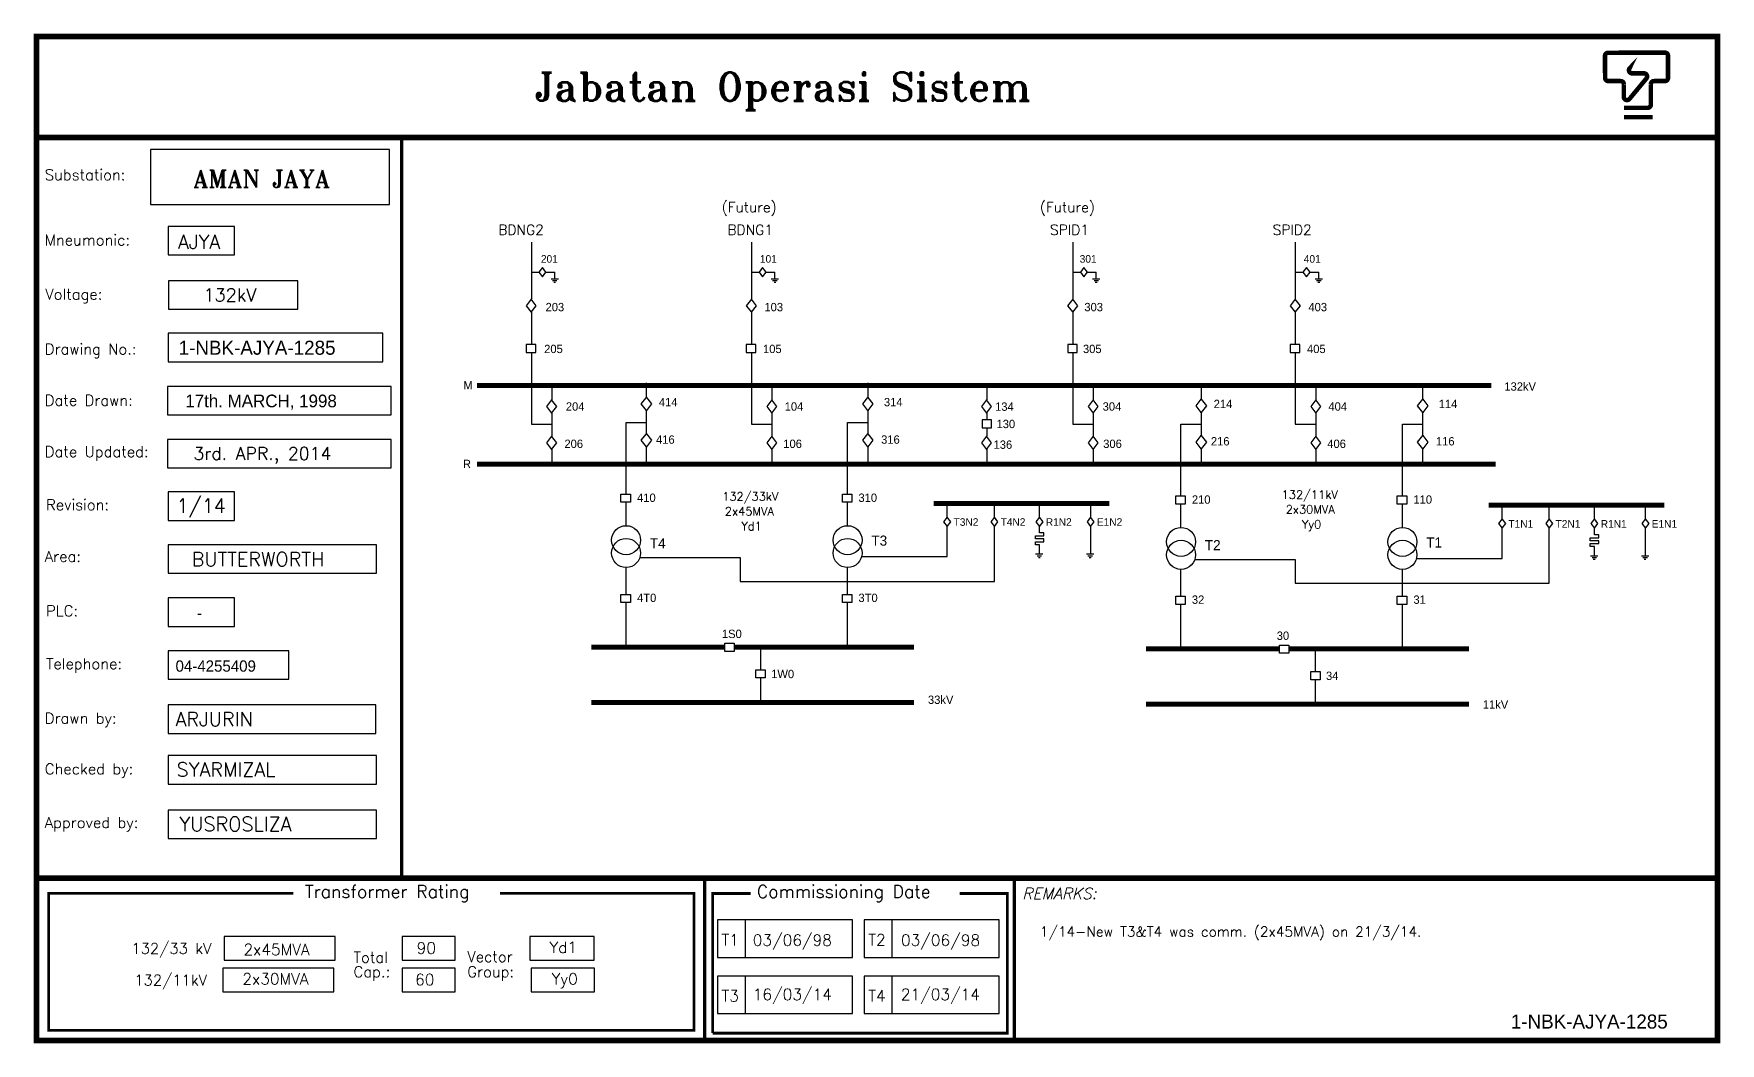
# Model space of a CAD drawing. Extents: x 0.2 to 25.8, y -0.8 to 8.
# Drawn here: x 0.21 to 12.19, y 0.19 to 7.37 of the extents above; entities that cross this region are included whole.
import ezdxf

# ---------------------------------------------------------------- set-up
doc = ezdxf.new("R2010")
doc.units = 0
doc.header["$MEASUREMENT"] = 0
doc.layers.get('0').update_dxf_attribs({"linetype": 'CONTINUOUS'})
doc.layers.add('AHTM', color=7, linetype='CONTINUOUS')
doc.styles.add('ITALICT', font='italict')
doc.styles.add('ROMANS', font='romans')
doc.styles.add('ROMANT', font='romant')

msp = doc.modelspace()

# ---------------------------------------------------------------- linework, layer by layer
at = {"color": 1}
for p, q in [((5.371, 3.009), (5.371, 2.848)), ((5.371, 2.79), (5.371, 2.622))]:
    msp.add_line(p, q, dxfattribs=at)
at = {"color": 2}
for p, q in [((9.313, 2.996), (9.313, 2.835)), ((9.313, 2.777), (9.313, 2.609))]:
    msp.add_line(p, q, dxfattribs=at)
at = {"color": 4}
for p, q in [((5.264, 1.071), (5.264, 0.804)), ((6.306, 1.071), (6.306, 0.804)), ((5.264, 0.672), (5.264, 0.405)), ((6.306, 0.672), (6.306, 0.405))]:
    msp.add_line(p, q, dxfattribs=at)
at = {"color": 93, "const_width": 0.04}
msp.add_lwpolyline([(0.228, 7.345), (12.171, 7.345), (12.171, 0.215), (0.228, 0.215)], close=True, dxfattribs=at)
at = {"color": 1, "const_width": 0.032}
msp.add_lwpolyline([(11.546, 7.119, 0.606874), (11.565, 7.084), (11.649, 7.084, -0.634847), (11.666, 7.047), (11.546, 6.902, -0.69905), (11.506, 6.916), (11.506, 7.007, 0.411451), (11.483, 7.029), (11.395, 7.029, -0.412438), (11.373, 7.051), (11.372, 7.207, -0.415195), (11.394, 7.23), (11.798, 7.231, -0.415009), (11.82, 7.209), (11.82, 7.051, -0.414214), (11.798, 7.029), (11.721, 7.029, 0.414214), (11.698, 7.007), (11.698, 6.862, -0.414214), (11.676, 6.839), (11.506, 6.839)], format="xyb", dxfattribs=at)
msp.add_lwpolyline([(11.506, 6.773), (11.71, 6.773)], dxfattribs=at)
at = {"color": 253, "const_width": 0.04}
for points in [[(0.228, 6.628), (12.171, 6.628)], [(0.228, 1.367), (12.171, 1.367)]]:
    msp.add_lwpolyline(points, dxfattribs=at)
at = {"color": 30, "const_width": 0.025}
for points in [[(2.823, 6.628), (2.823, 1.367)], [(4.975, 1.367), (4.975, 0.215)], [(7.176, 1.367), (7.176, 0.215)]]:
    msp.add_lwpolyline(points, dxfattribs=at)
at = {"color": 60}
for points in [[(2.735, 6.543), (1.038, 6.543), (1.038, 6.153), (2.735, 6.153)], [(1.163, 5.794), (1.635, 5.794), (1.635, 5.997), (1.163, 5.997)], [(1.163, 5.035), (2.689, 5.035), (2.689, 5.238), (1.163, 5.238)], [(1.16, 4.658), (2.747, 4.658), (2.747, 4.86), (1.16, 4.86)], [(1.16, 4.282), (2.747, 4.282), (2.747, 4.484), (1.16, 4.484)], [(1.163, 3.909), (1.635, 3.909), (1.635, 4.111), (1.163, 4.111)], [(2.644, 3.736), (1.163, 3.736), (1.163, 3.534), (2.644, 3.534)], [(1.163, 3.156), (1.635, 3.156), (1.635, 3.359), (1.163, 3.359)], [(1.163, 2.78), (2.02, 2.78), (2.02, 2.982), (1.163, 2.982)], [(2.64, 2.598), (1.163, 2.598), (1.163, 2.396), (2.64, 2.396)], [(2.644, 2.239), (1.163, 2.239), (1.163, 2.036), (2.644, 2.036)], [(2.644, 1.851), (1.163, 1.851), (1.163, 1.649), (2.644, 1.649)]]:
    msp.add_lwpolyline(points, close=True, dxfattribs=at)
msp.add_lwpolyline([(2.085, 5.61), (1.165, 5.61), (1.165, 5.408), (2.085, 5.408), (2.085, 5.61)], dxfattribs=at)
at = {"color": 140, "const_width": 0.02}
msp.add_lwpolyline([(2.054, 1.26), (0.314, 1.26), (0.314, 0.286), (4.9, 0.286), (4.9, 1.26), (3.521, 1.26)], dxfattribs=at)
at = {"color": 31, "const_width": 0.02}
for points in [[(5.032, 0.267), (5.032, 1.259), (5.302, 1.259)], [(6.787, 1.259), (7.126, 1.259), (7.126, 0.267), (5.032, 0.267)]]:
    msp.add_lwpolyline(points, dxfattribs=at)
at = {"color": 4}
for points in [[(6.025, 1.071), (5.067, 1.071), (5.067, 0.804), (6.025, 0.804)], [(7.067, 1.071), (6.109, 1.071), (6.109, 0.804), (7.067, 0.804)], [(2.35, 0.954), (1.561, 0.954), (1.561, 0.785), (2.35, 0.785)], [(3.202, 0.954), (2.827, 0.954), (2.827, 0.785), (3.202, 0.785)], [(4.19, 0.954), (3.732, 0.954), (3.732, 0.785), (4.19, 0.785)], [(2.341, 0.727), (1.553, 0.727), (1.553, 0.559), (2.341, 0.559)], [(3.202, 0.727), (2.827, 0.727), (2.827, 0.559), (3.202, 0.559)], [(4.192, 0.727), (3.743, 0.727), (3.743, 0.559), (4.192, 0.559)], [(6.025, 0.672), (5.067, 0.672), (5.067, 0.405), (6.025, 0.405)], [(7.067, 0.672), (6.109, 0.672), (6.109, 0.405), (7.067, 0.405)]]:
    msp.add_lwpolyline(points, close=True, dxfattribs=at)
at = {"color": 1}
msp.add_solid([(11.603, 7.201), (11.533, 7.128), (11.603, 7.201), (11.559, 7.11)], dxfattribs=at)
at = {"layer": 'AHTM', "color": 3}
for p, q in [((3.744, 5.885), (3.744, 5.48)), ((5.308, 5.885), (5.308, 5.48)), ((7.591, 5.885), (7.591, 5.48)), ((9.172, 5.885), (9.172, 5.48)), ((3.744, 5.671), (3.798, 5.671)), ((3.848, 5.671), (3.91, 5.671)), ((3.91, 5.625), (3.91, 5.671)), ((5.308, 5.671), (5.362, 5.671)), ((5.412, 5.671), (5.474, 5.671)), ((5.474, 5.625), (5.474, 5.671)), ((7.591, 5.671), (7.645, 5.671)), ((7.695, 5.671), (7.758, 5.671)), ((7.758, 5.625), (7.758, 5.671)), ((9.172, 5.671), (9.226, 5.671)), ((9.276, 5.671), (9.339, 5.671)), ((9.339, 5.625), (9.339, 5.671)), ((3.744, 5.388), (3.744, 5.158)), ((5.308, 5.388), (5.308, 5.158)), ((7.591, 5.388), (7.591, 5.158)), ((9.172, 5.388), (9.172, 5.158)), ((3.889, 4.869), (3.889, 4.764)), ((4.562, 4.782), (4.562, 4.885)), ((5.453, 4.869), (5.453, 4.764)), ((6.136, 4.782), (6.136, 4.885)), ((6.979, 4.869), (6.979, 4.764)), ((7.736, 4.869), (7.736, 4.764)), ((8.505, 4.769), (8.505, 4.872)), ((9.318, 4.869), (9.318, 4.764)), ((10.078, 4.769), (10.078, 4.872)), ((4.562, 4.523), (4.562, 4.69)), ((6.136, 4.523), (6.136, 4.69)), ((8.505, 4.511), (8.505, 4.677)), ((10.078, 4.511), (10.078, 4.677)), ((3.889, 4.672), (3.889, 4.506)), ((5.453, 4.672), (5.453, 4.506)), ((6.979, 4.672), (6.979, 4.624)), ((6.979, 4.566), (6.979, 4.506)), ((7.736, 4.672), (7.736, 4.506)), ((9.318, 4.672), (9.318, 4.506)), ((3.889, 4.414), (3.889, 4.31)), ((4.562, 4.326), (4.562, 4.432)), ((5.453, 4.414), (5.453, 4.31)), ((6.136, 4.326), (6.136, 4.432)), ((6.979, 4.414), (6.979, 4.31)), ((7.736, 4.414), (7.736, 4.31)), ((8.505, 4.314), (8.505, 4.419)), ((9.318, 4.414), (9.318, 4.31)), ((10.078, 4.314), (10.078, 4.419)), ((4.417, 3.872), (4.417, 4.038)), ((5.99, 3.872), (5.99, 4.038)), ((8.359, 3.86), (8.359, 4.025)), ((9.933, 3.86), (9.933, 4.025))]:
    msp.add_line(p, q, dxfattribs=at)
at = {"layer": 'AHTM', "color": 7}
for p, q in [((3.884, 5.625), (3.936, 5.625)), ((3.894, 5.612), (3.926, 5.612)), ((3.904, 5.6), (3.916, 5.6)), ((5.448, 5.625), (5.5, 5.625)), ((5.458, 5.612), (5.49, 5.612)), ((5.468, 5.6), (5.481, 5.6)), ((7.732, 5.625), (7.784, 5.625)), ((7.742, 5.612), (7.774, 5.612)), ((7.751, 5.6), (7.764, 5.6)), ((9.313, 5.625), (9.365, 5.625)), ((9.323, 5.612), (9.355, 5.612)), ((9.333, 5.6), (9.345, 5.6)), ((7.327, 3.671), (7.379, 3.671)), ((7.337, 3.658), (7.369, 3.658)), ((7.347, 3.646), (7.36, 3.646)), ((7.688, 3.671), (7.74, 3.671)), ((7.698, 3.658), (7.731, 3.658)), ((7.708, 3.646), (7.721, 3.646)), ((11.27, 3.658), (11.322, 3.658)), ((11.28, 3.646), (11.312, 3.646)), ((11.289, 3.633), (11.302, 3.633)), ((11.631, 3.658), (11.683, 3.658)), ((11.641, 3.646), (11.673, 3.646)), ((11.651, 3.633), (11.663, 3.633))]:
    msp.add_line(p, q, dxfattribs=at)
at = {"layer": 'AHTM', "color": 1}
for p, q in [((6.699, 3.931), (6.699, 4.029)), ((7.034, 3.931), (7.034, 4.029)), ((7.355, 3.931), (7.355, 4.029)), ((7.718, 3.931), (7.718, 4.029)), ((7.718, 3.671), (7.718, 3.866)), ((4.417, 3.383), (4.417, 3.573)), ((5.99, 3.383), (5.99, 3.573)), ((4.417, 3.009), (4.417, 3.325)), ((5.99, 3.009), (5.99, 3.325))]:
    msp.add_line(p, q, dxfattribs=at)
at = {"layer": 'AHTM', "color": 2}
for p, q in [((10.642, 3.918), (10.642, 4.017)), ((10.976, 3.918), (10.976, 4.017)), ((11.297, 3.918), (11.297, 4.017)), ((11.66, 3.918), (11.66, 4.017)), ((11.66, 3.658), (11.66, 3.854)), ((8.359, 3.37), (8.359, 3.561)), ((9.933, 3.37), (9.933, 3.561)), ((8.359, 2.996), (8.359, 3.312)), ((9.933, 2.996), (9.933, 3.312))]:
    msp.add_line(p, q, dxfattribs=at)
at = {"layer": 'AHTM', "color": 3}
for points in [[(3.823, 5.639), (3.848, 5.672), (3.823, 5.705), (3.797, 5.672)], [(5.387, 5.639), (5.412, 5.672), (5.387, 5.705), (5.362, 5.672)], [(7.67, 5.639), (7.696, 5.672), (7.67, 5.705), (7.645, 5.672)], [(9.251, 5.639), (9.277, 5.672), (9.251, 5.705), (9.226, 5.672)], [(3.743, 5.387), (3.779, 5.433), (3.743, 5.48), (3.707, 5.433)], [(5.307, 5.387), (5.344, 5.433), (5.307, 5.48), (5.271, 5.433)], [(7.59, 5.387), (7.627, 5.433), (7.59, 5.48), (7.554, 5.433)], [(9.172, 5.387), (9.208, 5.433), (9.172, 5.48), (9.135, 5.433)], [(3.775, 5.158), (3.707, 5.158), (3.707, 5.1), (3.775, 5.1)], [(5.339, 5.158), (5.271, 5.158), (5.271, 5.1), (5.339, 5.1)], [(7.622, 5.158), (7.555, 5.158), (7.555, 5.1), (7.622, 5.1)], [(9.203, 5.158), (9.136, 5.158), (9.136, 5.1), (9.203, 5.1)], [(3.888, 4.671), (3.925, 4.717), (3.888, 4.765), (3.852, 4.717)], [(4.562, 4.782), (4.598, 4.736), (4.562, 4.689), (4.525, 4.736)], [(5.452, 4.671), (5.489, 4.717), (5.452, 4.765), (5.416, 4.717)], [(6.135, 4.782), (6.171, 4.736), (6.135, 4.689), (6.099, 4.736)], [(6.978, 4.671), (7.014, 4.717), (6.978, 4.765), (6.942, 4.717)], [(7.736, 4.671), (7.772, 4.717), (7.736, 4.765), (7.699, 4.717)], [(8.504, 4.77), (8.54, 4.723), (8.504, 4.676), (8.468, 4.723)], [(9.317, 4.671), (9.353, 4.717), (9.317, 4.765), (9.281, 4.717)], [(10.077, 4.77), (10.114, 4.723), (10.077, 4.676), (10.041, 4.723)], [(7.014, 4.624), (6.947, 4.624), (6.947, 4.566), (7.014, 4.566)], [(3.888, 4.413), (3.925, 4.459), (3.888, 4.506), (3.852, 4.459)], [(4.562, 4.524), (4.598, 4.478), (4.562, 4.431), (4.525, 4.478)], [(5.452, 4.413), (5.489, 4.459), (5.452, 4.506), (5.416, 4.459)], [(6.135, 4.524), (6.171, 4.478), (6.135, 4.431), (6.099, 4.478)], [(6.978, 4.413), (7.014, 4.459), (6.978, 4.506), (6.942, 4.459)], [(7.736, 4.413), (7.772, 4.459), (7.736, 4.506), (7.699, 4.459)], [(8.504, 4.512), (8.54, 4.465), (8.504, 4.418), (8.468, 4.465)], [(9.317, 4.413), (9.353, 4.459), (9.317, 4.506), (9.281, 4.459)], [(10.077, 4.512), (10.114, 4.465), (10.077, 4.418), (10.041, 4.465)], [(4.448, 4.038), (4.38, 4.038), (4.38, 4.096), (4.448, 4.096)], [(6.021, 4.038), (5.954, 4.038), (5.954, 4.096), (6.021, 4.096)], [(8.39, 4.025), (8.323, 4.025), (8.323, 4.083), (8.39, 4.083)], [(9.964, 4.025), (9.896, 4.025), (9.896, 4.083), (9.964, 4.083)]]:
    msp.add_lwpolyline(points, close=True, dxfattribs=at)
for points in [[(3.744, 5.1), (3.744, 4.591), (3.889, 4.591)], [(5.308, 5.1), (5.308, 4.591), (5.453, 4.591)], [(7.591, 5.1), (7.591, 4.591), (7.736, 4.591)], [(9.172, 5.1), (9.172, 4.591), (9.318, 4.591)], [(4.417, 4.096), (4.417, 4.605), (4.562, 4.605)], [(5.99, 4.096), (5.99, 4.605), (6.136, 4.605)], [(8.359, 4.083), (8.359, 4.592), (8.505, 4.592)], [(9.933, 4.083), (9.933, 4.592), (10.078, 4.592)]]:
    msp.add_lwpolyline(points, dxfattribs=at)
at = {"layer": 'AHTM', "color": 3, "const_width": 0.0359}
for points in [[(10.565, 4.866), (3.358, 4.866)], [(10.596, 4.308), (3.358, 4.308)]]:
    msp.add_lwpolyline(points, dxfattribs=at)
at = {"layer": 'AHTM', "color": 1, "const_width": 0.0359}
for points in [[(7.851, 4.029), (6.603, 4.029)], [(5.118, 3.009), (4.169, 3.009)], [(6.463, 3.009), (5.185, 3.009)], [(6.463, 2.616), (4.169, 2.616)]]:
    msp.add_lwpolyline(points, dxfattribs=at)
at = {"layer": 'AHTM', "color": 2, "const_width": 0.0359}
for points in [[(11.794, 4.017), (10.545, 4.017)], [(9.06, 2.996), (8.112, 2.996)], [(10.406, 2.996), (9.127, 2.996)], [(10.406, 2.604), (8.112, 2.604)]]:
    msp.add_lwpolyline(points, dxfattribs=at)
at = {"layer": 'AHTM', "color": 1}
for points in [[(4.515, 3.645), (5.228, 3.645), (5.228, 3.474), (7.034, 3.474), (7.034, 3.866)], [(6.091, 3.652), (6.699, 3.652), (6.699, 3.866)], [(7.355, 3.671), (7.355, 3.735), (7.325, 3.735), (7.325, 3.757), (7.386, 3.757), (7.386, 3.777), (7.325, 3.777), (7.325, 3.798), (7.386, 3.798), (7.386, 3.82), (7.355, 3.82), (7.355, 3.866)]]:
    msp.add_lwpolyline(points, dxfattribs=at)
for points in [[(6.699, 3.866), (6.724, 3.898), (6.699, 3.931), (6.673, 3.898)], [(7.034, 3.866), (7.059, 3.898), (7.034, 3.931), (7.008, 3.898)], [(7.354, 3.866), (7.38, 3.898), (7.354, 3.931), (7.329, 3.898)], [(7.717, 3.866), (7.743, 3.898), (7.717, 3.931), (7.692, 3.898)], [(4.448, 3.325), (4.38, 3.325), (4.38, 3.383), (4.448, 3.383)], [(6.021, 3.325), (5.954, 3.325), (5.954, 3.383), (6.021, 3.383)], [(5.185, 2.978), (5.118, 2.978), (5.118, 3.036), (5.185, 3.036)], [(5.406, 2.79), (5.338, 2.79), (5.338, 2.848), (5.406, 2.848)]]:
    msp.add_lwpolyline(points, close=True, dxfattribs=at)
at = {"layer": 'AHTM', "color": 2}
for points in [[(8.458, 3.632), (9.17, 3.632), (9.17, 3.462), (10.976, 3.462), (10.976, 3.854)], [(10.033, 3.639), (10.642, 3.639), (10.642, 3.854)], [(11.297, 3.658), (11.297, 3.723), (11.267, 3.723), (11.267, 3.744), (11.328, 3.744), (11.328, 3.764), (11.267, 3.764), (11.267, 3.785), (11.328, 3.785), (11.328, 3.807), (11.297, 3.807), (11.297, 3.854)]]:
    msp.add_lwpolyline(points, dxfattribs=at)
for points in [[(10.641, 3.853), (10.667, 3.886), (10.641, 3.919), (10.616, 3.886)], [(10.976, 3.853), (11.001, 3.886), (10.976, 3.919), (10.951, 3.886)], [(11.297, 3.853), (11.322, 3.886), (11.297, 3.919), (11.271, 3.886)], [(11.66, 3.853), (11.685, 3.886), (11.66, 3.919), (11.634, 3.886)], [(8.39, 3.312), (8.323, 3.312), (8.323, 3.37), (8.39, 3.37)], [(9.964, 3.312), (9.896, 3.312), (9.896, 3.37), (9.964, 3.37)], [(9.127, 2.965), (9.06, 2.965), (9.06, 3.023), (9.127, 3.023)], [(9.348, 2.777), (9.281, 2.777), (9.281, 2.835), (9.348, 2.835)]]:
    msp.add_lwpolyline(points, close=True, dxfattribs=at)
at = {"layer": 'AHTM', "color": 3}
for centre in [(4.417, 3.768), (5.991, 3.768), (8.36, 3.756), (9.933, 3.756)]:
    msp.add_circle(centre, 0.103, dxfattribs=at)
at = {"layer": 'AHTM', "color": 1}
for centre in [(4.417, 3.677), (5.991, 3.677)]:
    msp.add_circle(centre, 0.103, dxfattribs=at)
at = {"layer": 'AHTM', "color": 2}
for centre in [(8.36, 3.664), (9.933, 3.664)]:
    msp.add_circle(centre, 0.103, dxfattribs=at)

# ---------------------------------------------------------------- texts
at = {"color": 4, "style": 'ROMANT'}
msp.add_text('Jabatan Operasi Sistem ', height=0.2, dxfattribs=at).set_placement((3.767, 6.889))
for s, height, style, p in [('Substation:', 0.0768, 'ROMANS', (0.287, 6.325)), ('Mneumonic:', 0.0768, 'ROMANS', (0.287, 5.862)), ('Voltage:', 0.0768, 'ROMANS', (0.291, 5.477)), ('132kV', 0.0922, 'ROMANS', (1.414, 5.464)), ('Drawing No.:', 0.0768, 'ROMANS', (0.287, 5.087)), ('Date Drawn:', 0.0768, 'ROMANS', (0.287, 4.723)), ('Date Updated:', 0.0768, 'ROMANS', (0.287, 4.358)), ('Revision:', 0.0768, 'ROMANS', (0.296, 3.981)), ('Area:', 0.0768, 'ROMANS', (0.287, 3.614)), ('PLC:', 0.0768, 'ROMANS', (0.296, 3.228)), ('Telephone:', 0.0768, 'ROMANS', (0.296, 2.852)), ('Drawn by:', 0.0768, 'ROMANS', (0.287, 2.465)), ('ARJURIN', 0.1, 'ROMANS', (1.216, 2.447)), ('Checked by:', 0.0768, 'ROMANS', (0.287, 2.105)), ('SYARMIZAL', 0.1, 'ROMANS', (1.223, 2.09)), ('Approved by:', 0.0768, 'ROMANS', (0.287, 1.724)), ('YUSROSLIZA', 0.1, 'ROMANS', (1.243, 1.702)), ('Transformer Rating', 0.09, 'ROMANS', (2.135, 1.227)), ('Commissioning Date', 0.09, 'ROMANS', (5.346, 1.227)), ('REMARKS:', 0.08, 'ITALICT', (7.232, 1.219)), ('T1', 0.08, 'ROMANT', (5.095, 0.889)), ('T2', 0.08, 'ROMANT', (6.138, 0.889)), ('1/14-New T3&T4 was comm. (2x45MVA) on 21/3/14.', 0.07139, 'ROMANS', (7.357, 0.952)), ('132/33 kV', 0.0768, 'ROMANS', (0.902, 0.83)), ('Total', 0.0768, 'ROMANS', (2.481, 0.767)), ('Vector', 0.0768, 'ROMANS', (3.289, 0.771)), ('Cap.:', 0.0768, 'ROMANS', (2.481, 0.664)), ('Group:', 0.0768, 'ROMANS', (3.289, 0.664)), ('132/11kV', 0.0768, 'ROMANS', (0.923, 0.605)), ('T3', 0.08, 'ROMANT', (5.095, 0.491)), ('T4', 0.08, 'ROMANT', (6.138, 0.491))]:
    msp.add_text(s, height=height, dxfattribs=dict(style=style)).set_placement(p)
at = {"layer": 'AHTM'}
for s, height, style, p in [('AMAN JAYA', 0.1229, 'ROMANT', (1.343, 6.273)), ('(Future)', 0.0719, 'ROMANS', (5.096, 6.097)), ('(Future)', 0.0719, 'ROMANS', (7.357, 6.097)), ('BDNG2', 0.0719, 'ROMANS', (3.509, 5.937)), ('BDNG1', 0.0719, 'ROMANS', (5.137, 5.937)), ('SPID1', 0.0719, 'ROMANS', (7.429, 5.937)), ('SPID2', 0.0719, 'ROMANS', (9.011, 5.937)), ('AJYA', 0.1, 'ROMANS', (1.233, 5.838)), ('3rd. APR., 2014', 0.09, 'ROMANS', (1.343, 4.339)), ('1/14', 0.1, 'ROMANS', (1.222, 3.963)), ('132/33kV', 0.0593, 'ROMANS', (5.1, 4.049)), ('132/11kV', 0.0593, 'ROMANS', (9.075, 4.062)), ('2x45MVA', 0.0593, 'ROMANS', (5.119, 3.944)), ('2x30MVA', 0.0593, 'ROMANS', (9.104, 3.957)), ('Yd1', 0.0593, 'ROMANS', (5.236, 3.838)), ('Yy0', 0.0593, 'ROMANS', (9.219, 3.851)), ('BUTTERWORTH', 0.1, 'ROMANS', (1.33, 3.583))]:
    msp.add_text(s, height=height, dxfattribs=dict(at, style=style)).set_placement(p)
at = {"layer": 'AHTM', "color": 7}
for s, p in [('201', (3.812, 5.739)), ('101', (5.368, 5.739)), ('301', (7.64, 5.739)), ('401', (9.232, 5.739)), ('T3N2', (6.744, 3.87)), ('T4N2', (7.078, 3.87)), ('R1N2', (7.399, 3.87)), ('E1N2', (7.762, 3.87)), ('T1N1', (10.686, 3.857)), ('T2N1', (11.021, 3.857)), ('R1N1', (11.342, 3.857)), ('E1N1', (11.704, 3.857))]:
    msp.add_text(s, height=0.0539, dxfattribs=at).set_placement(p)
at = {"layer": 'AHTM'}
for s, height, p in [('203', 0.0593, (3.845, 5.394)), ('103', 0.0593, (5.4, 5.394)), ('303', 0.0593, (7.673, 5.394)), ('403', 0.0593, (9.265, 5.394)), ('1-NBK-AJYA-1285', 0.1, (1.238, 5.085)), ('205', 0.0593, (3.835, 5.097)), ('105', 0.0593, (5.39, 5.097)), ('305', 0.0593, (7.663, 5.097)), ('405', 0.0593, (9.255, 5.097)), ('17th. MARCH, 1998', 0.09, (1.285, 4.712)), ('M', 0.0593, (3.261, 4.839)), ('132kV', 0.0593, (10.657, 4.83)), ('204', 0.0593, (3.989, 4.688)), ('414', 0.0593, (4.65, 4.719)), ('104', 0.0593, (5.544, 4.688)), ('314', 0.0593, (6.249, 4.719)), ('134', 0.0593, (7.039, 4.687)), ('304', 0.0593, (7.803, 4.688)), ('214', 0.0593, (8.592, 4.706)), ('404', 0.0593, (9.407, 4.688)), ('114', 0.0593, (10.191, 4.706)), ('130', 0.0593, (7.049, 4.564)), ('206', 0.0593, (3.979, 4.423)), ('416', 0.0593, (4.63, 4.453)), ('106', 0.0593, (5.534, 4.423)), ('316', 0.0593, (6.229, 4.453)), ('136', 0.0593, (7.028, 4.417)), ('306', 0.0593, (7.807, 4.423)), ('216', 0.0593, (8.572, 4.441)), ('406', 0.0593, (9.399, 4.423)), ('116', 0.0593, (10.171, 4.441)), ('R', 0.0593, (3.258, 4.28)), ('410', 0.0593, (4.495, 4.04)), ('310', 0.0593, (6.068, 4.04)), ('210', 0.0593, (8.437, 4.027)), ('110', 0.0593, (10.011, 4.027)), ('T4', 0.0719, (4.586, 3.71)), ('T3', 0.0719, (6.16, 3.729)), ('T2', 0.0719, (8.529, 3.697)), ('T1', 0.0719, (10.102, 3.716)), ('4T0', 0.0593, (4.495, 3.329)), ('3T0', 0.0593, (6.068, 3.329)), ('32', 0.0593, (8.437, 3.316)), ('31', 0.0593, (10.011, 3.316)), ('-', 0.08, (1.369, 3.211)), ('1S0', 0.0593, (5.098, 3.073)), ('30', 0.0593, (9.04, 3.06)), ('04-4255409', 0.08, (1.216, 2.834)), ('1W0', 0.0593, (5.448, 2.788)), ('34', 0.0593, (9.39, 2.775)), ('33kV', 0.0593, (6.562, 2.605)), ('11kV', 0.0593, (10.504, 2.571)), ('1-NBK-AJYA-1285', 0.1, (10.703, 0.299))]:
    msp.add_text(s, height=height, dxfattribs=at).set_placement(p)
at = {"layer": 'AHTM', "color": 7, "style": 'ROMANS'}
for s, p in [('03/06/98', (5.317, 0.887)), ('03/06/98', (6.37, 0.887)), ('2x45MVA', (1.699, 0.821)), ('90', (2.929, 0.831)), ('Yd1', (3.873, 0.836)), ('2x30MVA', (1.691, 0.612)), ('60', (2.918, 0.607)), ('Yy0', (3.889, 0.612)), ('16/03/14', (5.317, 0.502)), ('21/03/14', (6.369, 0.502))]:
    msp.add_text(s, height=0.08, dxfattribs=at).set_placement(p)

doc.saveas('drawing.dxf')
